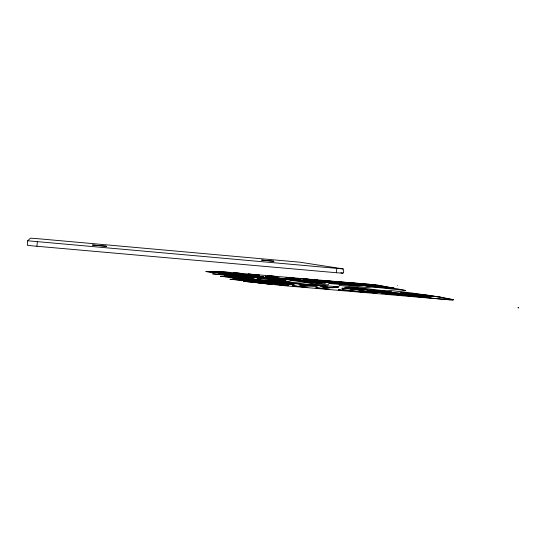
<?xml version="1.0" encoding="UTF-8"?>
<svg xmlns="http://www.w3.org/2000/svg" width="546" height="546" viewBox="0 0 546 546"><rect width="100%" height="100%" fill="white"/><g stroke="black" fill="none" stroke-linecap="round" stroke-linejoin="round"><path stroke-width="0.82" d="M27.689 240.772L27.327 245.222L31.989 245.823L337.544 272.829C341.086 272.713 345.618 275.211 342.908 268.857L299.931 262.203L38.916 238.793L30.467 238.165L27.689 240.772L343.4 268.953M36.937 246.287L37.326 241.837M336.384 272.734L336.786 268.509M348.205 284.261L338.691 283.531M275.088 279.347L285.415 279.996M385.776 293.837L386.432 293.734A9.494 0.382 5.7 0 1 387.162 293.734L392.39 294.048M224.263 275.675L236.875 276.221L245.898 277.443A15.274 0.573 5.4 0 0 249.331 277.757L253.972 278.276L243.864 277.969L237.81 277.095A9.132 0.355 5.3 0 0 236.411 276.911L224.324 275.716M385.926 291.66L374.167 290.895A16.366 0.621 5.6 0 1 368.359 290.308A22.645 0.853 5.6 0 1 362.483 289.639A23.819 0.901 5.6 0 1 357.35 288.984A20.55 0.778 5.6 0 1 353.706 288.431L352.709 288.227M292.574 278.119L312.489 279.689M227.532 273.642L240.295 275.191M228.385 273.908L205.972 271.519M267.308 275.771L277.293 276.624L267.356 275.737M291.557 284.043L286.568 283.852M293.953 284.65L252.348 281.948L277.873 285.026A63.261 2.546 5.5 0 0 281.101 285.428L448.778 299.747M233.04 277.982L235.551 278.078M241.571 274.556L243.809 274.597M291.755 277.975L292.526 277.934M281.668 281.422L282.767 281.695M205.965 271.498L229.006 273.259M250.034 279.757L269.847 281.777M327.109 286.957L325.013 286.889A101.74 3.829 5.4 0 1 322.474 286.78L322.331 286.773M452.866 299.966L453.61 299.85L453.214 299.679M286.534 278.33L289.673 278.753C313.377 280.794 293.018 280.282 286.527 278.337M354.088 284.63L370.85 285.886L366.625 285.305A10.633 0.362 5.6 0 0 363.895 285.032A13.52 0.464 5.6 0 0 360.858 284.746L340.451 283.197A14.394 0.491 5.5 0 1 337.025 282.889A22.987 0.778 5.5 0 1 331.832 282.378A20.646 0.696 5.5 0 1 326.972 281.859A21.437 0.723 5.5 0 1 322.522 281.34A26.788 0.901 5.5 0 1 318.543 280.835L315.479 280.391M260.94 280.978L252.689 280.787M267.752 276.931L274.631 277.743M264.073 278.419L263.561 278.18M211.991 271.417L225.396 272.113M235.149 275.484L248.212 276.726L247.393 276.453M282.726 282.268L282.221 282.275M265.547 277.689L274.665 278.487M243.018 273.648L233.77 272.836M274.488 277.764L286.78 279.081M333.599 287.039L338.356 287.332L333.497 287.019M400.409 292.963L400.703 292.949A16.237 0.614 5.7 0 1 402.368 292.956A23.464 0.894 5.8 0 1 405.2 293.093A24.843 0.942 5.8 0 1 408.865 293.332A21.635 0.819 5.8 0 1 413.001 293.659L428.351 295.25M227.443 273.642L227.805 273.819L218.939 272.932M242.717 274.529L263.622 276.849L250.58 275.361M283.333 280.084L282.896 280.037M286.711 279.102L265.083 276.296L272.079 277.484M298.15 279.955L297.379 279.921M429.456 297.372L412.523 296.109M314.612 281.702L299.365 280.364L314.557 281.695M238.616 275.989L239.264 276.003L238.622 275.942M262.524 276.658L263.24 276.74L237.353 273.764L238.425 274.099M381.777 291.223L391.591 292.001M307.002 280.453L327.272 282.248M321.594 281.797L323.239 281.907M240.22 275.198L234.118 274.406M321.417 281.804L318.345 281.702L326.276 282.166M282.691 281.716L261.2 280.221M343.646 290.452L338.431 289.742L343.687 290.438M291.735 277.996L285.961 277.361L292.492 277.921M298.15 280.528L292.949 280.064M365.697 289.175L344.997 287.414M313.192 281.579L307.077 280.972A49.454 1.836 5.5 0 1 308.183 281.053L313.001 281.559M360.039 285.503L357.548 285.408A15.8 0.546 5.6 0 1 354.566 285.196A16.537 0.573 5.6 0 1 351.044 284.903A11.097 0.382 5.6 0 1 347.618 284.589L344.308 284.254A24.222 0.874 5.6 0 0 341.844 284.009A10.012 0.355 5.6 0 0 338.909 283.736L336.356 283.531A10.886 0.389 5.6 0 0 334.07 283.381L329.47 283.081L334.773 283.053A14.865 0.526 5.6 0 1 338.172 283.285L343.454 283.729A13.22 0.464 5.6 0 1 346.055 283.975L349.447 284.336M233.811 272.836L243.011 273.635M286.159 279.784L285.763 279.777L286.179 279.805M288.192 282.937L322.939 285.524M262.865 278.078L264.619 278.269M240.622 274.966L223.457 273.15L224.092 273.362M327.047 282.248L314.107 281.395A10.347 0.362 5.5 0 1 310.626 280.992A12.23 0.43 5.5 0 1 307.964 280.624L307.043 280.473M275.744 282.105L277.068 282.139M383.217 291.557L385.906 291.632M319.854 282.664L320.925 282.691M279.873 282.214L280.89 282.241M254.286 280.235L254.845 280.282M238.336 274.106L231.989 273.45M349.993 284.541L351.788 284.657M350.45 288.827L364.148 290.301L341.816 288.261A14.544 0.573 5.6 0 1 342.929 288.199A11.418 0.45 5.6 0 1 345.27 288.288A9.739 0.382 5.6 0 1 348.519 288.52L362.858 290.131M256.989 279.45L250.471 279.095M292.799 278.167L318.086 280.255L317.253 280.139M254.361 280.357L252.798 280.235M275.259 282.166L271.744 281.961M365.875 291.55L383.415 292.383M250.123 276.883L252.791 277.136M275.123 279.354L285.162 279.948M298.048 280.528L295.004 280.18M249.959 279.757L237.244 278.378L259.992 279.975A48.362 1.863 5.5 0 0 260.947 280.187M319.246 282.698L313.24 282.214A31.409 1.174 5.5 0 0 311.868 282.084M255.043 280.828L260.23 280.897L254.921 280.289M329.531 289.264L315.725 287.749L329.62 289.264M452.716 299.952L446.662 299.556A15.991 0.621 5.8 0 1 443.857 299.338L400.245 295.052A15.513 0.628 5.7 0 0 396.649 294.697L392.895 294.355A19.178 0.778 5.7 0 0 389.53 294.082A9.889 0.403 5.7 0 0 387.114 293.925L385.94 293.857M248.355 274.092L259.268 275.061L248.3 274.099M253.583 279.245L256.361 279.354L257.965 278.303L261.22 278.317L283.845 281.668L293.857 282.569A12.599 0.485 5.4 0 0 294.936 282.569C303.917 280.419 313.657 285.23 322.713 285.292A17.697 0.669 5.6 0 0 325.389 285.64L334.261 286.5A10.333 0.396 5.5 0 0 335.647 286.575L338.759 286.493L339.435 285.469A10.394 0.382 5.6 0 1 340.144 285.462L383.142 290.643A11.821 0.437 5.6 0 0 384.855 290.731A12.394 0.464 5.6 0 0 386.042 290.752L391.298 290.615L403.378 291.933A21.41 0.771 5.7 0 0 404.388 292.069L411.991 293.059M371.621 291.817L411.479 295.768M225.218 272.154L228.214 272.304M289.824 279.026L298.15 279.948M317.895 280.255L303.556 278.904M378.944 290.786L369.935 290.247L373.771 290.649A11.159 0.423 5.6 0 0 377.668 290.998L382.978 291.537M223.996 273.369L221.792 273.15M235.026 275.484L223.178 274.194L249.515 275.894L266.277 277.914L248.942 275.901L249.59 275.928M242.656 279.811L248.532 280.187M352.75 288.227L363.322 289.435A10.49 0.396 5.6 0 0 365.97 289.687A11.254 0.423 5.6 0 0 368.543 289.912A12.967 0.491 5.6 0 0 371.007 290.097L373.334 290.24A11.548 0.444 5.7 0 1 376.685 290.472A16.366 0.628 5.7 0 1 385.606 291.298A11.261 0.43 5.7 0 1 389.598 291.735L391.584 291.98M257.077 279.443L272.754 280.624M354.265 284.65L358.558 284.978A10.319 0.355 5.6 0 1 360.926 285.189A11.418 0.396 5.6 0 1 363.479 285.435L383.34 287.264A13.479 0.457 5.6 0 0 384.534 287.169L383.981 287.019A11.514 0.389 5.6 0 0 382.589 286.786A17.329 0.594 5.6 0 0 377.771 286.159A12.08 0.409 5.6 0 0 375.006 285.845L369.321 285.251M281.197 283.654L277.498 283.463A12.353 0.505 5.4 0 1 275.594 283.354L271.69 282.808M285.783 283.872L286.131 283.893M291.912 284.145L274.256 283.19L291.537 284.016M272.823 279.149L263.622 278.139M252.109 279.231L250.321 279.081M321.116 283.272L302.197 281.279L315.39 282.214A12.005 0.43 5.5 0 1 316.516 282.227A15.384 0.553 5.5 0 1 318.338 282.309A14.79 0.532 5.5 0 1 320.584 282.453A9.712 0.348 5.5 0 1 323 282.637L324.713 282.78L318.721 282.446L321.942 282.753M371.56 291.81L369.908 291.707L379.217 292.035M228.064 274.283L222.823 273.976M240.52 279.75L230.876 279.299M400.696 293.004L408.428 293.564A34.924 1.351 5.8 0 1 412.353 293.912L420.406 294.744M220.7 273.894L219.758 273.853L225.361 274.563M241.257 278.344L232.48 277.894L234.398 278.228M263.418 282.323L268.298 282.589A30.972 1.242 5.4 0 0 269.697 282.671L271.676 282.808M218.878 271.806L229.518 272.434L230.037 272.515L218.755 271.983L241.359 274.542M236.008 278.105L247.44 278.726M244.001 278.494L247.29 278.685M252.58 281.654L269.164 282.589A8.477 0.348 5.4 0 0 270.495 282.651L267.95 282.398A274.788 13.275 6 0 0 263.745 282.159L249.208 281.306L229.852 279.183L248.375 280.173M258.743 282.064L263.254 282.309M222.666 274.003L218.946 273.771L233.825 275.457M228.754 274.324L235.858 274.925M221.533 273.894L233.852 274.672M263.943 278.412L263.206 278.344M247.652 281.415L243.502 281.19L248.874 281.49A140.295 5.242 5.2 0 0 252.566 281.709M247.959 281.388L257.03 281.961A38.138 1.624 5.5 0 1 258.531 282.05M216.803 271.683L211.404 271.342L212.913 271.567M378.972 290.786L390.397 291.871L386.09 291.503M352.163 283.811L360.599 284.446A18.195 0.621 5.6 0 1 367.478 285.046L385.339 287.271L365.001 285.797L366.803 286.022A15.5 0.526 5.6 0 0 369.915 286.384L391.025 288.268A10.435 0.355 5.6 0 0 392.233 288.322A11.746 0.403 5.6 0 0 393.038 288.322L393.925 288.24L378.016 285.299M344.342 282.589L348.512 282.869A17.117 0.58 5.6 0 1 352.45 283.176A13.711 0.464 5.6 0 1 356.483 283.538A17.827 0.601 5.6 0 1 360.913 283.975L364.086 284.309L322.522 281.142A23.028 0.805 5.5 0 0 321.164 281.006L321.144 281.006M363.663 284.295L365.397 284.439M347.133 283.504L343.454 283.251M303.48 278.883L311.356 279.593M397.331 285.565L397.386 285.558M309.118 281.811L315.847 282.432M271.826 281.968L283.394 282.378L289.039 283.087L288.199 282.958M338.363 282.2L326.89 281.265L361.343 284.056M239.196 275.907L242.567 276.249M357.937 284.241L341.762 283.128A14.312 0.485 5.5 0 1 337.981 282.814A16.216 0.546 5.5 0 1 333.797 282.425A16.967 0.573 5.5 0 1 329.545 281.995A17.397 0.587 5.5 0 1 325.566 281.552L321.178 281.013M242.813 274.529L246.539 274.891M517.963 307.753L518.686 307.828M236.152 274.952L235.21 274.891M293.871 280.023L291.25 279.825L296.123 280.378M271.922 282.009L271.13 281.9L282.753 282.255M342.758 283.231L335.114 282.575A15.8 0.532 5.5 0 1 328.276 281.886L320.987 281.026A12.21 0.423 5.5 0 0 318.393 280.705L315.608 280.412M316.216 282.466L322.044 282.767M228.023 272.263L371.096 284.486M358.865 284.282L360.613 284.425A14.087 0.478 5.6 0 1 363.772 284.719L367.397 285.06M237.776 275.887L238.513 275.942L233.606 275.471A296.908 14.367 5 0 0 227.436 274.788M251.89 281.32L250.921 281.224M380.234 292.083L385.578 292.567M248.287 280.139L252.081 280.746M421.43 296.696L430.91 297.468L415.69 296.41M272.331 284.5L268.427 284.07M323.819 281.934L325.532 282.084M356.047 285.135L360.026 285.49M250.355 279.129L247.597 278.733L250.191 279.067M319.157 285.715L325.013 285.974L323.055 285.538M361.896 290.097L363.056 290.199M359.875 283.476L325.123 280.815L348.095 282.808A13.247 0.444 5.6 0 1 350.355 282.978L365.315 284.425M315.909 280.037L317.642 280.194M295.918 280.385L297.038 280.48L284.787 279.354L293.844 280.016M260.217 277.846L260.974 277.914L259.78 277.593L272.904 279.142M233.988 278.139L241.346 278.945M439.407 296.949L412.059 293.065M429.368 297.358L428.037 297.263A12.886 0.498 5.8 0 1 425.587 297.072L414.318 296.28M271.983 284.425L267.404 283.947M363.841 283.804L373.853 284.739M316.209 280.043L312.687 279.736M228.924 273.321L241.639 274.618L236.493 274.058M267.779 276.904L285.974 279.013L280.33 278.405M393.284 288.035L393.714 288.09M355.2 285.08L359.132 285.428L338.67 283.538M274.959 278.521L285.865 279.695L240.015 274.713L240.677 274.952M361.336 290.049L350.498 288.848M260.142 277.839L247.679 276.474M241.236 278.931L246.232 279.477M248.867 280.214L251.836 280.719M384.275 292.424L387.264 292.69A11.063 0.437 5.7 0 1 389.428 292.895L405.173 294.533M354.511 285.019L355.371 285.073M320.83 282.644L319.69 282.535L325.805 282.903L322.126 282.917L321.86 283.313M252.935 280.221L250.102 279.941M393.263 293.932L413.124 295.932M417.847 296.382L414.387 296.089M362.524 284.166L363.82 284.289M314.755 279.914L312.455 279.716M297.079 279.893L296.983 279.88M250.696 276.952L261.281 278.098M386.937 292.69L391.557 293.147M271.519 281.941L269.983 281.797M411.302 295.195L432.139 296.533A10.381 0.396 5.8 0 0 432.139 296.437L430.528 296.055A12.51 0.478 5.8 0 0 429.163 295.83L424.965 295.263A12.886 0.491 5.7 0 0 422.611 294.983L421.526 294.86M354.675 285.012L348.45 284.254M228.788 273.307L226.829 273.102A29.423 1.072 5.3 0 0 224.604 272.857L223.068 272.7M249.775 275.921L265.533 277.702M239.441 275.901L239.994 275.962M354.258 284.971L351.883 284.759M227.948 273.676L231.6 274.085M234.002 274.686L235.135 274.877M237.619 275.873L234.8 275.6M412.776 295.932L414.762 296.096M407.296 294.792L418.161 295.789A17.895 0.682 5.7 0 0 422.536 296.13A25.88 0.983 5.7 0 0 426.535 296.389A24.782 0.942 5.7 0 0 429.545 296.519A13.814 0.526 5.7 0 0 430.992 296.498L431.265 296.355A13.097 0.498 5.7 0 0 430.61 296.144A11.787 0.45 5.8 0 0 428.972 295.857A16.851 0.642 5.7 0 0 426.317 295.482L422.031 294.949M413.24 296.137L406.941 295.529M409.862 295.017L393.686 293.366M312.592 285.469L298.894 284.916L303.706 285.954L317.226 286.493L312.756 285.483L300.184 285.128M398.764 294.635L381.593 293.031L385.496 293.284A18.073 0.73 5.7 0 1 389.735 293.618L411.896 296.007M296.887 279.873L296.028 279.811M216.421 271.908L225.484 272.857M222.072 272.625L213.322 271.608M420.966 294.799L415.868 294.342A14.728 0.56 5.8 0 0 410.633 293.932L392.56 292.581M300.334 285.149L313.663 285.626L312.36 285.476M372.119 284.589L377.934 285.258M229.491 273.287L230.132 273.348M222.543 272.672L224.44 272.877L221.58 272.611M255.467 280.31L250.771 280.016M273.833 278.426L268.564 277.88L285.763 279.777L283.715 279.497M420.768 294.813L421.403 294.881M400.928 294.895L404.961 295.325M230.91 279.306L287.401 283.381M245.516 274.815L251.713 275.457M318.332 282.855L309.145 281.811M214.878 271.751L212.032 271.43M228.091 273.137L229.19 273.253M221.191 273.082L206.613 271.58L207.753 271.717M287.503 283.394L303.364 284.132L317.977 285.544M235.19 278.317L250.348 279.927M311.896 279.654L312.872 279.729M351.228 284.691L350.02 284.548M246.389 281.579L252.709 282.275M265.206 278.337L285.394 281.217L288.814 281.361L291.625 280.63L299.972 281.292A13.554 0.505 5.5 0 1 302.737 281.634L325.866 284.753L328.33 284.753L328.392 283.79L329.627 283.572L341.223 284.459A16.127 0.58 5.5 0 1 344 284.807L366.462 287.53A14.967 0.539 5.6 0 0 367.246 287.483L371.73 287.08A11.698 0.409 5.6 0 1 373.566 287.189L377.873 287.537A10.592 0.375 5.6 0 1 379.968 287.742L405.794 290.499L400.805 289.53M253.044 277.197L263.452 278.344L262.879 278.119M265.131 283.64L268.284 284.002M294.076 279.559L296.116 279.791M311.875 282.084L314.264 282.357M261.95 276.624L261.036 276.522A153.446 6.286 5.2 0 0 253.126 275.641M242.015 276.221L245.188 276.542M247.379 276.795L250.716 277.122L250.095 276.911M281.6 281.415L272.945 280.644M256.21 280.391L260.947 280.965M252.006 281.327L253.515 281.524L250.757 281.231M245.564 281.483L264.107 283.524M257.575 282.821L259.432 283.033M261.084 283.224L266.346 283.824M292.861 279.416L289.912 279.047M244.622 276.515L251.57 277.197L250.914 277.02M246.014 281.49L244.198 281.258L245.379 281.415M378.33 285.305L375.293 284.951M518.284 307.76L518.645 307.814M314.967 282.473L320.147 283.087M321.792 283.306L319.376 283.033M377.791 285.271L393.106 288.015M349.604 284.384L351.774 284.657M292.99 280.037L292.09 279.927L294.942 280.173M381.893 291.257L384.828 291.55L383.258 291.359L383.77 291.373A10.21 0.389 5.7 0 1 386.193 291.544M233.872 278.126L233.087 278.01M375.006 284.875L374.269 284.787M318.27 285.578L319.035 285.701M360.988 288.616L364.475 289.046L353.549 287.913L365.67 289.155M400.744 289.523L393.57 288.097M429.252 295.366L452.907 299.672L452.102 299.822A12.155 0.478 5.8 0 1 450.948 299.809A12.592 0.491 5.8 0 1 449.153 299.72M359.957 288.438L344.922 287.401M439.646 297.004L440.458 297.133M392.431 292.581L395.161 292.943A11.698 0.444 5.7 0 0 400.662 293.543L415.397 294.806A9.746 0.375 5.7 0 1 416.386 294.976L416.857 295.086L413.445 294.963A10.033 0.382 5.7 0 1 411.534 294.82L395.597 293.332A78.931 3.31 5.7 0 0 389.141 292.676L387.783 292.547A22.543 0.894 5.7 0 0 381.156 291.96A24.536 0.976 5.7 0 0 375.204 291.516A25.846 1.031 5.7 0 0 370.427 291.257A27.785 1.106 5.7 0 0 367.233 291.209L365.745 291.455A44.219 1.754 5.7 0 0 365.779 291.537M439.83 297.058L439.98 297.031M292.13 284.166L293.987 284.63M321.99 286.739L321.642 286.657L327.143 286.937M340.847 272.747L342.997 273.143M453.187 299.652L440.281 297.133M228.405 273.887L228.01 273.744M221.99 274.795L212.544 273.799L225.614 274.959L221.976 274.815M230.153 277.313L220.263 276.269L233.927 277.47L230.153 277.313M292.56 285.735L307.746 287.408L292.56 285.735M320.857 286.534L326.01 287.653L333.162 287.694L320.891 286.527M106.525 246.273L92.486 245.024L106.525 246.273M274.802 284.2L288.274 285.715L274.829 284.193M273.846 261.241L261.63 260.087L273.846 261.241M342.417 289.783L348.614 290.608A24.304 0.976 5.6 0 0 356.586 291.489A13.711 0.553 5.6 0 0 361.841 291.987A11.514 0.464 5.6 0 0 366.154 292.315A14.039 0.566 5.6 0 0 369.369 292.472L376.849 292.97L374.624 292.697A12.415 0.505 5.7 0 0 370.795 292.274A16.96 0.696 5.7 0 0 366.496 291.844A16.005 0.655 5.7 0 0 362.469 291.496A9.302 0.382 5.7 0 0 359.459 291.284L356.026 291.066A11.507 0.464 5.6 0 1 352.743 290.806A10.558 0.423 5.6 0 1 349.242 290.479A19.533 0.778 5.6 0 1 345.14 290.056L342.431 289.783M369.137 292.383L360.053 291.632L365.26 291.871A10.367 0.423 5.7 0 1 367.178 291.994L375.628 292.854L369.137 292.383"/></g></svg>
